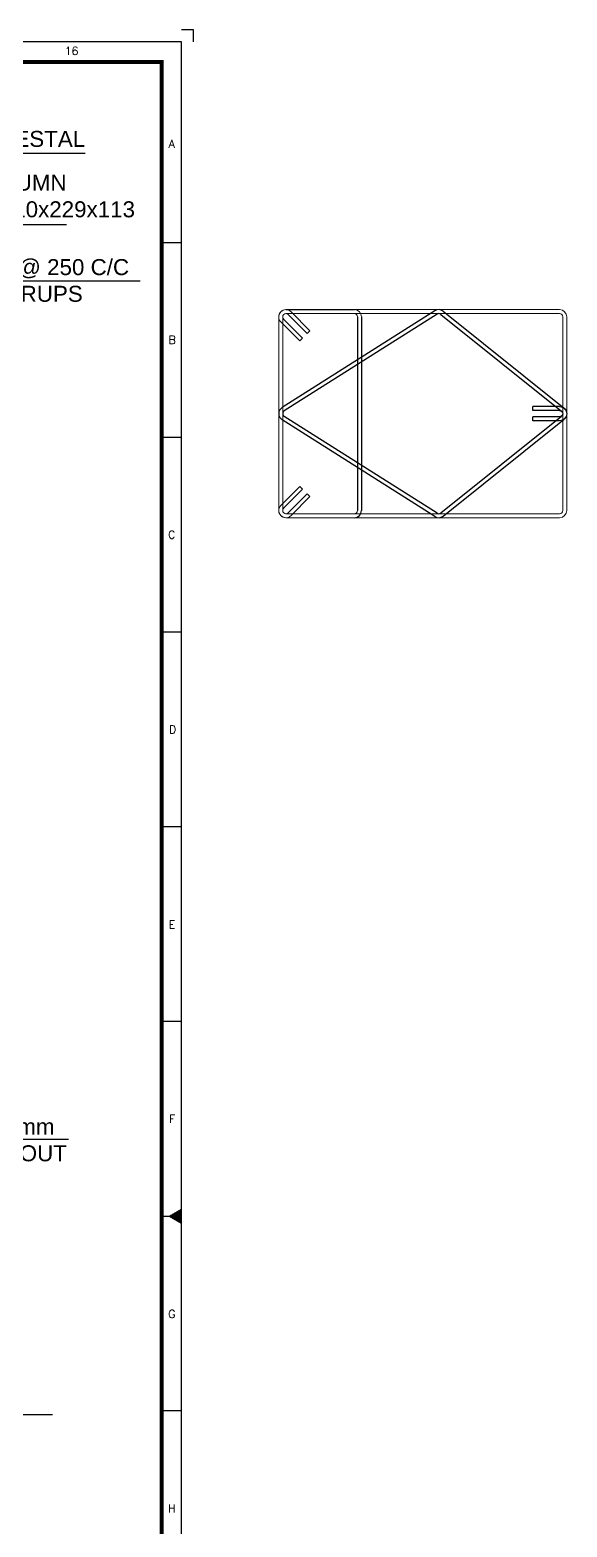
# Model space of a CAD drawing. Header units: millimetres. Extents: x -1055 to 11244, y -20673 to 2560.
# Drawn here: x 6310.7 to 6444.9, y 1367.7 to 1741.8 of the extents above; entities that cross this region are included whole.
import ezdxf
from ezdxf.enums import TextEntityAlignment as Align

# ---------------------------------------------------------------- set-up
doc = ezdxf.new("R2010")
doc.units = ezdxf.units.MM
doc.layers.add('BORDER', color=6, linetype='Continuous')
doc.styles.add('ROMANS', font='romans.shx', dxfattribs={"width": 0.8})
doc.styles.get("Standard").update_dxf_attribs({"font": 'arial.ttf'})
doc.dimstyles.new('ISO-25', dxfattribs={"dimtxt": 4, "dimasz": 3.5, "dimexe": 1.5, "dimexo": 1.5, "dimgap": 1.5, "dimtad": 1, "dimtxsty": 'Standard', "dimcen": 0, "dimadec": 0, "dimazin": 0, "dimtfac": 1, "dimtmove": 0, "dimatfit": 3, "dimfxl": 1, "dimarcsym": 0})

# ---------------------------------------------------------------- blocks, each defined once
blk = doc.blocks.new('A1B')
at = {"layer": 'BORDER', "color": 1}
for p, q in [((837, 539.83), (832, 539.83)), ((837, 491.17), (832, 491.17)), ((837, 442.5), (832, 442.5)), ((837, 393.84), (832, 393.84)), ((837, 345.17), (832, 345.17)), ((837, 247.84), (832, 247.84))]:
    blk.add_line(p, q, dxfattribs=at)
at = {"layer": 'BORDER'}
for p, q in [((832, 296.5), (837, 296.5)), ((834, 296.5), (837, 298.23)), ((834, 296.5), (837, 294.77))]:
    blk.add_line(p, q, dxfattribs=at)
at = {"layer": 'BORDER', "color": 1}
blk.add_lwpolyline([(840, 590), (840, 593), (837, 593)], dxfattribs=at)
at = {"layer": 'BORDER'}
blk.add_lwpolyline([(837, 3), (837, 590), (3, 590), (3, 3)], close=True, dxfattribs=at)
at = {"layer": 'BORDER', "const_width": 1}
blk.add_lwpolyline([(8, 8), (832, 8), (832, 585), (8, 585)], close=True, dxfattribs=at)
at = {"layer": 'BORDER'}
blk.add_solid([(837, 298.23), (837, 294.77), (834, 296.5)], dxfattribs=at)
at = {"layer": 'BORDER', "color": 1, "style": 'ROMANS'}
for s, p in [('16', (809.48, 586.75)), ('A', (834.52, 563.52)), ('B', (834.65, 514.55)), ('C', (834.51, 465.84)), ('D', (834.75, 417.17)), ('E', (834.61, 368.4)), ('F', (834.66, 319.81)), ('G', (834.56, 271.07)), ('H', (834.57, 222.46))]:
    blk.add_text(s, height=2, dxfattribs=at).set_placement(p, align=Align.CENTER)
blk = doc.blocks.new('A$7E9719F3BD96')
at = {"color": 50, "lineweight": 0}
for p, q in [((0, 50.2), (0, 1.8)), ((0.53, 48.93), (5.26, 44.19)), ((1.23, 49.63), (5.97, 44.9)), ((1.8, 52), (70.2, 52)), ((1.8, 51), (70.2, 51)), ((2.37, 50.77), (7.1, 46.03)), ((3.07, 51.47), (7.81, 46.74)), ((71, 1.8), (71, 50.2)), ((72, 1.8), (72, 50.2)), ((1, 1.8), (1, 48.45)), ((7.1, 46.03), (7.81, 46.74)), ((5.26, 44.19), (5.97, 44.9)), ((1.8, 1), (70.2, 1)), ((1.8, 0), (70.2, 0))]:
    blk.add_line(p, q, dxfattribs=at)
at = {"color": 50, "lineweight": 0, "extrusion": (0, 0, -1)}
for centre, radius, start, end in [((-1.8, 50.2), 1.8, 315, 135), ((-1.8, 50.2), 0.8, 315, 135), ((-70.2, 50.2), 1.8, 90, 180), ((-70.2, 50.2), 0.8, 90, 180)]:
    blk.add_arc(centre, radius, start, end, dxfattribs=at)
at = {"color": 50, "lineweight": 0}
for centre, radius, start, end in [((1.8, 1.8), 1.8, 180, 270), ((1.8, 1.8), 0.8, 180, 270), ((70.2, 1.8), 0.8, 270, 0), ((70.2, 1.8), 1.8, 270, 0)]:
    blk.add_arc(centre, radius, start, end, dxfattribs=at)
blk = doc.blocks.new('A$7E97191003630D')
at = {"color": 4, "lineweight": 0}
for p, q in [((0, 1.8), (0, 50.2)), ((1, 50.2), (1, 3.55)), ((1.8, 51), (18.9, 51)), ((0.53, 3.07), (5.26, 7.81)), ((5.26, 7.81), (5.97, 7.1)), ((1.23, 2.37), (5.97, 7.1)), ((2.37, 1.23), (7.1, 5.97)), ((3.07, 0.53), (7.81, 5.26)), ((7.1, 5.97), (7.81, 5.26)), ((1.8, 1), (18.9, 1)), ((1.8, 0), (18.9, 0))]:
    blk.add_line(p, q, dxfattribs=at)
at = {"color": 4}
for p, q in [((1.8, 52), (18.9, 52)), ((19.7, 50.2), (19.7, 1.8)), ((20.7, 50.2), (20.7, 1.8))]:
    blk.add_line(p, q, dxfattribs=at)
at = {"color": 4, "lineweight": 0}
for centre, radius, start, end in [((1.8, 50.2), 1.8, 90, 180), ((1.8, 50.2), 0.8, 90, 180), ((18.9, 50.2), 1.8, 0, 90), ((18.9, 50.2), 0.8, 0, 90), ((18.9, 1.8), 0.8, 270, 0)]:
    blk.add_arc(centre, radius, start, end, dxfattribs=at)
at = {"color": 4, "lineweight": 0, "extrusion": (0, 0, -1)}
for radius in [1.8, 0.8]:
    blk.add_arc((-1.8, 1.8), radius, 225, 45, dxfattribs=at)
at = {"color": 4}
blk.add_arc((18.9, 1.8), 1.8, 270, 0, dxfattribs=at)
blk = doc.blocks.new('A$7E971910239143')
at = {"color": 5}
for p, q in [((39.04, 51.72), (0.84, 27.52)), ((39.57, 50.88), (1.37, 26.68)), ((40.5, 50.82), (70.7, 26.62)), ((41.13, 51.6), (71.33, 27.4)), ((70.2, 27.8), (63.5, 27.8)), ((63.5, 26.8), (63.5, 27.8)), ((70.2, 26.8), (63.5, 26.8)), ((39.04, 0.28), (0.84, 24.48)), ((39.57, 1.12), (1.37, 25.32)), ((40.5, 1.18), (70.7, 25.38)), ((41.13, 0.4), (71.33, 24.6)), ((70.2, 25.2), (63.5, 25.2)), ((63.5, 24.2), (63.5, 25.2)), ((70.2, 24.2), (63.5, 24.2))]:
    blk.add_line(p, q, dxfattribs=at)
for centre, radius, start, end in [((40, 50.2), 1.8, 51.2939, 122.3546), ((40, 50.2), 0.8, 51.2939, 122.3546), ((1.8, 26), 1.8, 122.3546, 237.6454), ((1.8, 26), 0.8, 122.3546, 237.6454), ((40, 1.8), 1.8, 237.6454, 308.7061), ((40, 1.8), 0.8, 237.6454, 308.7061)]:
    blk.add_arc(centre, radius, start, end, dxfattribs=at)
at = {"color": 5, "extrusion": (0, 0, -1)}
for radius in [1.8, 0.8]:
    blk.add_arc((-70.2, 26), radius, 90, 270, dxfattribs=at)

msp = doc.modelspace()

# ---------------------------------------------------------------- block references
for name, p in [('A1B', (5511.575072, 1148.838959)), ('A$7E9719F3BD96', (6372.857321, 1619.928934)), ('A$7E97191003630D', (6372.857321, 1619.928934)), ('A$7E971910239143', (6372.857321, 1619.928934))]:
    msp.add_blockref(name, p)

# ---------------------------------------------------------------- texts
at = {"char_height": 4, "attachment_point": 1}
for s, insert, width in [('PEDESTAL', (6295.279653, 1716.6089), 25.21526738), ('COLUMN\\PUB610x229x113', (6295.611787, 1705.678591), 89.93147237), ('%%C10 @ 250 C/C\\PSTIRRUPS', (6295.611787, 1684.559122), 89.93147237), ('25 mm\\PGROUT', (6299.726342, 1469.7433), 78.33522023)]:
    msp.add_mtext(s, dxfattribs=dict(at, insert=insert, width=width))

# ---------------------------------------------------------------- leaders
for points in [[(6241.395195, 1668.943398), (6294.399643, 1711.019988), (6324.48915, 1711.019988)], [(6232.981534, 1650.343398), (6294.731777, 1693.200549), (6319.765037, 1693.200549)], [(6239.496534, 1643.890986), (6294.731777, 1679.125128), (6338.247284, 1679.125128)], [(6239.632951, 1459.015606), (6262.551232, 1464.628831), (6320.328611, 1464.628831)], [(6229.486534, 1421.002273), (6266.088873, 1395.778532), (6316.259607, 1395.778532)]]:
    msp.add_leader(points, dimstyle='ISO-25', override={"dimtad": 0})

doc.saveas('drawing.dxf')
